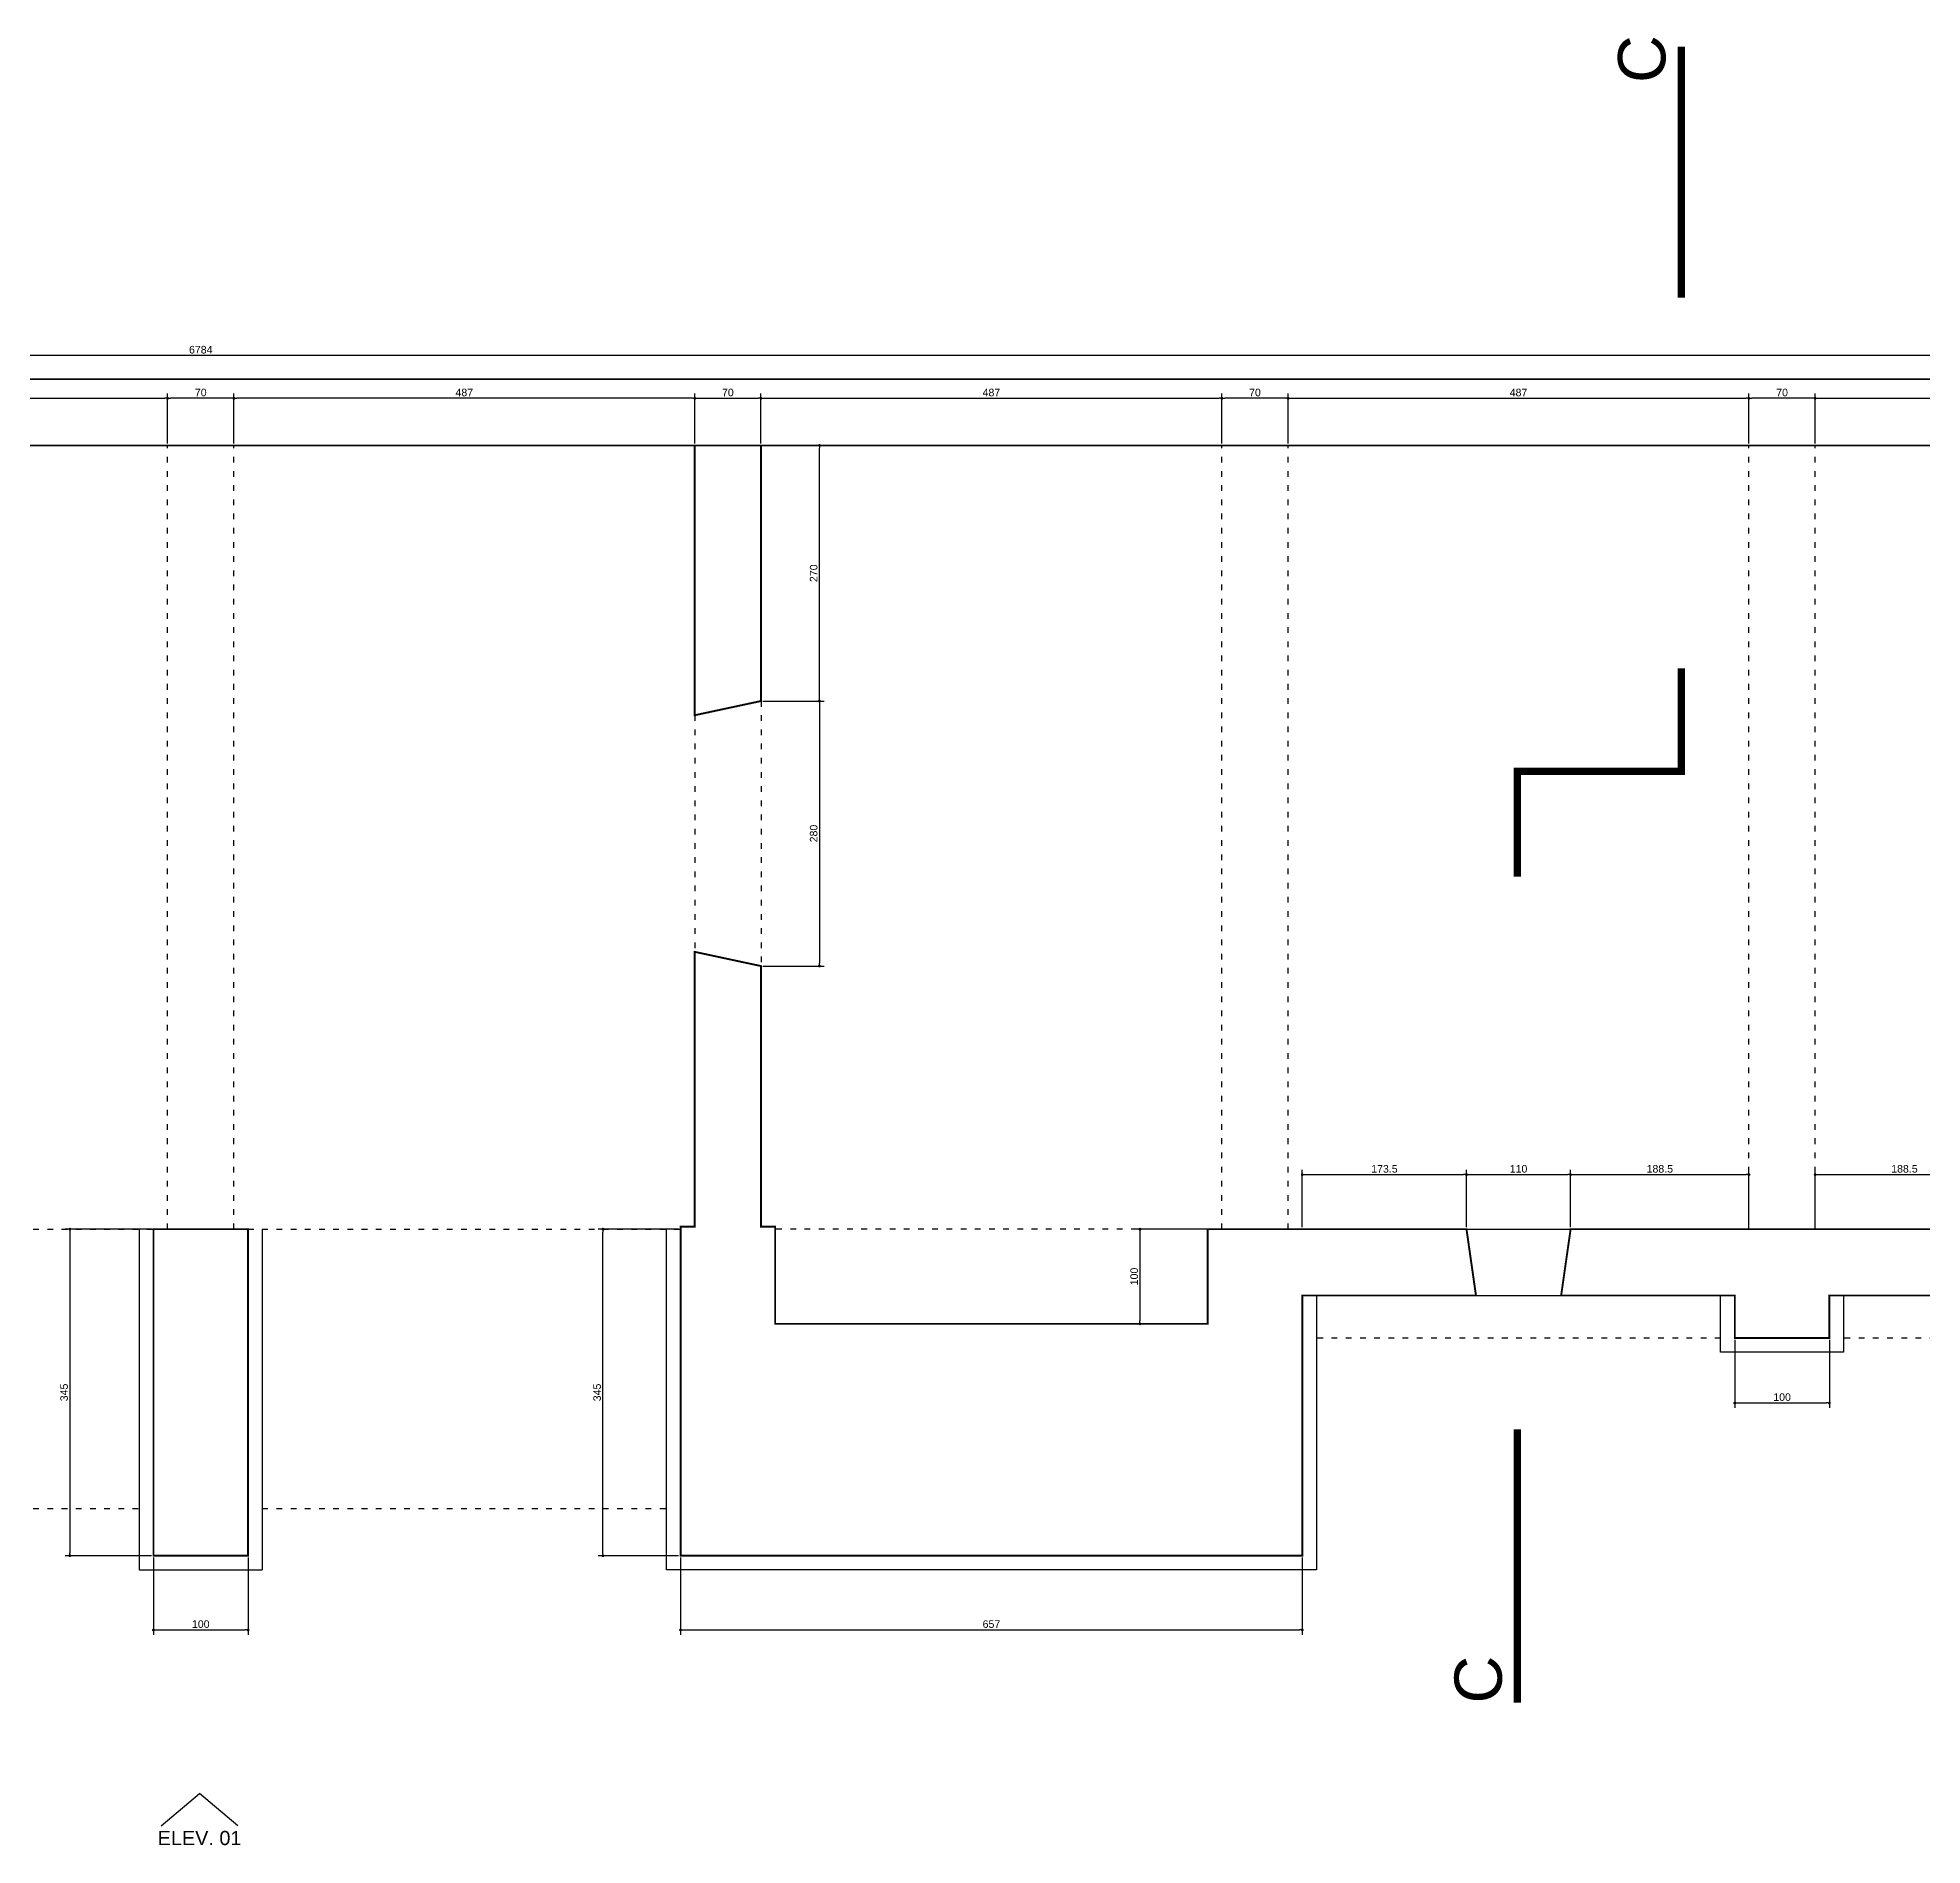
# Model space of a CAD drawing. Extents: x -6493 to 6606, y -1422 to 11651.
# Drawn here: x -2684 to -693, y -1108 to 801 of the extents above; entities that cross this region are included whole.
import ezdxf

# ---------------------------------------------------------------- set-up
doc = ezdxf.new("R2010")
doc.units = 0
doc.header["$PDMODE"] = 35
doc.linetypes.add('ACAD_ISO03W100', pattern=[30, 12, -18])
doc.linetypes.add('CENTER2', pattern=[28.575, 19.05, -3.175, 3.175, -3.175])
doc.layers.get('0').update_dxf_attribs({"linetype": 'CONTINUOUS'})
doc.layers.get('DEFPOINTS').update_dxf_attribs({"linetype": 'CONTINUOUS'})
for name, color, linetype in [('COTA', 7, 'CONTINUOUS'), ('PAREDE', 7, 'CONTINUOUS'), ('PAREDE_FINA', 7, 'CONTINUOUS')]:
    doc.layers.add(name, color=color, linetype=linetype)
doc.styles.add('TEXTO', font='ARIAL.TTF')
doc.dimstyles.new('COTA', dxfattribs={"dimtxt": 8, "dimasz": 3, "dimexe": 5, "dimexo": 2, "dimgap": 2, "dimtad": 1, "dimdec": 1, "dimdsep": 46, "dimtxsty": 'TEXTO', "dimblk1": 'DOT', "dimblk2": 'DOT', "dimsah": 1, "dimcen": 0, "dimclrd": 256, "dimclre": 256, "dimclrt": 256, "dimadec": 0, "dimazin": 0, "dimtfac": 1, "dimtdec": 4, "dimtmove": 0, "dimatfit": 3, "dimldrblk": 'DOT', "dimfxl": 1, "dimtolj": 1, "dimtzin": 0, "dimarcsym": 0})

# ---------------------------------------------------------------- blocks, each defined once
blk = doc.blocks.new('_DOT')
at = {"color": 0, "linetype": 'ByBlock'}
blk.add_line((-0.5, 0), (-1, 0), dxfattribs=at)
at = {"color": 0, "linetype": 'ByBlock', "const_width": 0.5}
blk.add_lwpolyline([(-0.25, 0, 1), (0.25, 0, 1)], format="xyb", close=True, dxfattribs=at)
blk = doc.blocks.new('*D22')
at = {"layer": 'COTA', "lineweight": -2}
for p, q in [((-3034, 372.6), (-3034, 425.4)), ((-3031, 420.4), (-2550, 420.4)), ((-2547, 372.6), (-2547, 425.4))]:
    blk.add_line(p, q, dxfattribs=at)
at = {"layer": 'DEFPOINTS', "color": 0}
for p in [(-2547, 420.4), (-3034, 370.6), (-2547, 370.6)]:
    blk.add_point(p, dxfattribs=at)
at = {"layer": 'COTA', "lineweight": -2, "xscale": 3, "yscale": 3, "zscale": 3, "rotation": 180}
blk.add_blockref('_DOT', (-3034, 420.4), dxfattribs=at)
at = {"layer": 'COTA', "lineweight": -2, "xscale": 3, "yscale": 3, "zscale": 3}
blk.add_blockref('_DOT', (-2547, 420.4), dxfattribs=at)
at = {"layer": 'COTA', "insert": (-2790.5, 426.5), "char_height": 8, "attachment_point": 5, "style": 'TEXTO'}
blk.add_mtext('\\A1;487', dxfattribs=at)
blk = doc.blocks.new('*D23')
at = {"layer": 'COTA', "lineweight": -2}
for p, q in [((-2547, 372.6), (-2547, 425.4)), ((-2480, 420.4), (-2544, 420.4)), ((-2477, 372.6), (-2477, 425.4))]:
    blk.add_line(p, q, dxfattribs=at)
at = {"layer": 'DEFPOINTS', "color": 0}
for p in [(-2547, 420.4), (-2547, 370.6), (-2477, 370.6)]:
    blk.add_point(p, dxfattribs=at)
at = {"layer": 'COTA', "lineweight": -2, "xscale": 3, "yscale": 3, "zscale": 3, "rotation": 180}
blk.add_blockref('_DOT', (-2547, 420.4), dxfattribs=at)
at = {"layer": 'COTA', "lineweight": -2, "xscale": 3, "yscale": 3, "zscale": 3}
blk.add_blockref('_DOT', (-2477, 420.4), dxfattribs=at)
at = {"layer": 'COTA', "insert": (-2512, 426.5), "char_height": 8, "attachment_point": 5, "style": 'TEXTO'}
blk.add_mtext('\\A1;70', dxfattribs=at)
blk = doc.blocks.new('*D24')
at = {"layer": 'COTA', "lineweight": -2}
for p, q in [((-2477, 372.6), (-2477, 425.4)), ((-1993, 420.4), (-2474, 420.4)), ((-1990, 372.6), (-1990, 425.4))]:
    blk.add_line(p, q, dxfattribs=at)
at = {"layer": 'DEFPOINTS', "color": 0}
for p in [(-2477, 420.4), (-2477, 370.6), (-1990, 370.6)]:
    blk.add_point(p, dxfattribs=at)
at = {"layer": 'COTA', "lineweight": -2, "xscale": 3, "yscale": 3, "zscale": 3, "rotation": 180}
blk.add_blockref('_DOT', (-2477, 420.4), dxfattribs=at)
at = {"layer": 'COTA', "lineweight": -2, "xscale": 3, "yscale": 3, "zscale": 3}
blk.add_blockref('_DOT', (-1990, 420.4), dxfattribs=at)
at = {"layer": 'COTA', "insert": (-2233.5, 426.5), "char_height": 8, "attachment_point": 5, "style": 'TEXTO'}
blk.add_mtext('\\A1;487', dxfattribs=at)
blk = doc.blocks.new('*D25')
at = {"layer": 'COTA', "lineweight": -2}
for p, q in [((-2564, -457.4), (-2655.3, -457.4)), ((-2650.3, -460.4), (-2650.3, -799.4)), ((-2564, -802.4), (-2655.3, -802.4))]:
    blk.add_line(p, q, dxfattribs=at)
at = {"layer": 'DEFPOINTS', "color": 0}
for p in [(-2562, -457.4), (-2650.3, -802.4), (-2562, -802.4)]:
    blk.add_point(p, dxfattribs=at)
at = {"layer": 'COTA', "lineweight": -2, "xscale": 3, "yscale": 3, "zscale": 3}
for p, rotation in [((-2650.3, -457.4), 90), ((-2650.3, -802.4), 270)]:
    blk.add_blockref('_DOT', p, dxfattribs=dict(at, rotation=rotation))
at = {"layer": 'COTA', "insert": (-2656.4, -629.9), "char_height": 8, "attachment_point": 5, "rotation": 90, "style": 'TEXTO'}
blk.add_mtext('\\A1;345', dxfattribs=at)
blk = doc.blocks.new('*D26')
at = {"layer": 'COTA', "lineweight": -2}
for p, q in [((-2007, -457.4), (-2092, -457.4)), ((-2087, -799.4), (-2087, -460.4)), ((-2007, -802.4), (-2092, -802.4))]:
    blk.add_line(p, q, dxfattribs=at)
at = {"layer": 'DEFPOINTS', "color": 0}
for p in [(-2087, -457.4), (-2005, -457.4), (-2005, -802.4)]:
    blk.add_point(p, dxfattribs=at)
at = {"layer": 'COTA', "lineweight": -2, "xscale": 3, "yscale": 3, "zscale": 3}
for p, rotation in [((-2087, -457.4), 90), ((-2087, -802.4), 270)]:
    blk.add_blockref('_DOT', p, dxfattribs=dict(at, rotation=rotation))
at = {"layer": 'COTA', "insert": (-2093.1, -629.9), "char_height": 8, "attachment_point": 5, "rotation": 90, "style": 'TEXTO'}
blk.add_mtext('\\A1;345', dxfattribs=at)
blk = doc.blocks.new('*D27')
at = {"layer": 'COTA', "lineweight": -2}
for p, q in [((-1450, -457.4), (-1524.5, -457.4)), ((-1519.5, -460.4), (-1519.5, -554.4)), ((-1450, -557.4), (-1524.5, -557.4))]:
    blk.add_line(p, q, dxfattribs=at)
at = {"layer": 'DEFPOINTS', "color": 0}
for p in [(-1448, -457.4), (-1519.5, -557.4), (-1448, -557.4)]:
    blk.add_point(p, dxfattribs=at)
at = {"layer": 'COTA', "lineweight": -2, "xscale": 3, "yscale": 3, "zscale": 3}
for p, rotation in [((-1519.5, -457.4), 90), ((-1519.5, -557.4), 270)]:
    blk.add_blockref('_DOT', p, dxfattribs=dict(at, rotation=rotation))
at = {"layer": 'COTA', "insert": (-1525.6, -507.4), "char_height": 8, "attachment_point": 5, "rotation": 90, "style": 'TEXTO'}
blk.add_mtext('\\A1;100', dxfattribs=at)
blk = doc.blocks.new('*D28')
at = {"layer": 'COTA', "lineweight": -2}
for p, q in [((-1990, 372.6), (-1990, 425.4)), ((-1987, 420.4), (-1923, 420.4)), ((-1920, 372.6), (-1920, 425.4))]:
    blk.add_line(p, q, dxfattribs=at)
at = {"layer": 'DEFPOINTS', "color": 0}
for p in [(-1920, 420.4), (-1990, 370.6), (-1920, 370.6)]:
    blk.add_point(p, dxfattribs=at)
at = {"layer": 'COTA', "lineweight": -2, "xscale": 3, "yscale": 3, "zscale": 3, "rotation": 180}
blk.add_blockref('_DOT', (-1990, 420.4), dxfattribs=at)
at = {"layer": 'COTA', "lineweight": -2, "xscale": 3, "yscale": 3, "zscale": 3}
blk.add_blockref('_DOT', (-1920, 420.4), dxfattribs=at)
at = {"layer": 'COTA', "insert": (-1955, 426.5), "char_height": 8, "attachment_point": 5, "style": 'TEXTO'}
blk.add_mtext('\\A1;70', dxfattribs=at)
blk = doc.blocks.new('*D29')
at = {"layer": 'COTA', "lineweight": -2}
for p, q in [((-1918, 370.6), (-1853.2, 370.6)), ((-1858.2, 103.6), (-1858.2, 367.6)), ((-1918, 100.6), (-1853.2, 100.6))]:
    blk.add_line(p, q, dxfattribs=at)
at = {"layer": 'DEFPOINTS', "color": 0}
for p in [(-1920, 370.6), (-1858.2, 370.6), (-1920, 100.6)]:
    blk.add_point(p, dxfattribs=at)
at = {"layer": 'COTA', "lineweight": -2, "xscale": 3, "yscale": 3, "zscale": 3}
for p, rotation in [((-1858.2, 370.6), 90), ((-1858.2, 100.6), 270)]:
    blk.add_blockref('_DOT', p, dxfattribs=dict(at, rotation=rotation))
at = {"layer": 'COTA', "insert": (-1864.3, 235.6), "char_height": 8, "attachment_point": 5, "rotation": 90, "style": 'TEXTO'}
blk.add_mtext('\\A1;270', dxfattribs=at)
blk = doc.blocks.new('*D30')
at = {"layer": 'COTA', "lineweight": -2}
for p, q in [((-1918, 100.6), (-1853.2, 100.6)), ((-1858.2, 97.6), (-1858.2, -176.4)), ((-1918, -179.4), (-1853.2, -179.4))]:
    blk.add_line(p, q, dxfattribs=at)
at = {"layer": 'DEFPOINTS', "color": 0}
for p in [(-1920, 100.6), (-1920, -179.4), (-1858.2, -179.4)]:
    blk.add_point(p, dxfattribs=at)
at = {"layer": 'COTA', "lineweight": -2, "xscale": 3, "yscale": 3, "zscale": 3}
for p, rotation in [((-1858.2, 100.6), 90), ((-1858.2, -179.4), 270)]:
    blk.add_blockref('_DOT', p, dxfattribs=dict(at, rotation=rotation))
at = {"layer": 'COTA', "insert": (-1864.3, -39.4), "char_height": 8, "attachment_point": 5, "rotation": 90, "style": 'TEXTO'}
blk.add_mtext('\\A1;280', dxfattribs=at)
blk = doc.blocks.new('*D31')
at = {"layer": 'COTA', "lineweight": -2}
for p, q in [((-1920, 372.6), (-1920, 425.4)), ((-1917, 420.4), (-1436, 420.4)), ((-1433, 372.6), (-1433, 425.4))]:
    blk.add_line(p, q, dxfattribs=at)
at = {"layer": 'DEFPOINTS', "color": 0}
for p in [(-1433, 420.4), (-1920, 370.6), (-1433, 370.6)]:
    blk.add_point(p, dxfattribs=at)
at = {"layer": 'COTA', "lineweight": -2, "xscale": 3, "yscale": 3, "zscale": 3, "rotation": 180}
blk.add_blockref('_DOT', (-1920, 420.4), dxfattribs=at)
at = {"layer": 'COTA', "lineweight": -2, "xscale": 3, "yscale": 3, "zscale": 3}
blk.add_blockref('_DOT', (-1433, 420.4), dxfattribs=at)
at = {"layer": 'COTA', "insert": (-1676.5, 426.5), "char_height": 8, "attachment_point": 5, "style": 'TEXTO'}
blk.add_mtext('\\A1;487', dxfattribs=at)
blk = doc.blocks.new('*D32')
at = {"layer": 'COTA', "lineweight": -2}
for p, q in [((-1433, 372.6), (-1433, 425.4)), ((-1366, 420.4), (-1430, 420.4)), ((-1363, 372.6), (-1363, 425.4))]:
    blk.add_line(p, q, dxfattribs=at)
at = {"layer": 'DEFPOINTS', "color": 0}
for p in [(-1433, 420.4), (-1433, 370.6), (-1363, 370.6)]:
    blk.add_point(p, dxfattribs=at)
at = {"layer": 'COTA', "lineweight": -2, "xscale": 3, "yscale": 3, "zscale": 3, "rotation": 180}
blk.add_blockref('_DOT', (-1433, 420.4), dxfattribs=at)
at = {"layer": 'COTA', "lineweight": -2, "xscale": 3, "yscale": 3, "zscale": 3}
blk.add_blockref('_DOT', (-1363, 420.4), dxfattribs=at)
at = {"layer": 'COTA', "insert": (-1398, 426.5), "char_height": 8, "attachment_point": 5, "style": 'TEXTO'}
blk.add_mtext('\\A1;70', dxfattribs=at)
blk = doc.blocks.new('*D34')
at = {"layer": 'COTA', "lineweight": -2}
for p, q in [((-876, 372.6), (-876, 425.4)), ((-809, 420.4), (-873, 420.4)), ((-806, 372.6), (-806, 425.4))]:
    blk.add_line(p, q, dxfattribs=at)
at = {"layer": 'DEFPOINTS', "color": 0}
for p in [(-876, 420.4), (-876, 370.6), (-806, 370.6)]:
    blk.add_point(p, dxfattribs=at)
at = {"layer": 'COTA', "lineweight": -2, "xscale": 3, "yscale": 3, "zscale": 3, "rotation": 180}
blk.add_blockref('_DOT', (-876, 420.4), dxfattribs=at)
at = {"layer": 'COTA', "lineweight": -2, "xscale": 3, "yscale": 3, "zscale": 3}
blk.add_blockref('_DOT', (-806, 420.4), dxfattribs=at)
at = {"layer": 'COTA', "insert": (-841, 426.5), "char_height": 8, "attachment_point": 5, "style": 'TEXTO'}
blk.add_mtext('\\A1;70', dxfattribs=at)
blk = doc.blocks.new('*D33')
at = {"layer": 'COTA', "lineweight": -2}
for p, q in [((-1363, 372.6), (-1363, 425.4)), ((-1360, 420.4), (-879, 420.4)), ((-876, 372.6), (-876, 425.4))]:
    blk.add_line(p, q, dxfattribs=at)
at = {"layer": 'DEFPOINTS', "color": 0}
for p in [(-876, 420.4), (-1363, 370.6), (-876, 370.6)]:
    blk.add_point(p, dxfattribs=at)
at = {"layer": 'COTA', "lineweight": -2, "xscale": 3, "yscale": 3, "zscale": 3, "rotation": 180}
blk.add_blockref('_DOT', (-1363, 420.4), dxfattribs=at)
at = {"layer": 'COTA', "lineweight": -2, "xscale": 3, "yscale": 3, "zscale": 3}
blk.add_blockref('_DOT', (-876, 420.4), dxfattribs=at)
at = {"layer": 'COTA', "insert": (-1119.5, 426.5), "char_height": 8, "attachment_point": 5, "style": 'TEXTO'}
blk.add_mtext('\\A1;487', dxfattribs=at)
blk = doc.blocks.new('*D36')
at = {"layer": 'COTA', "lineweight": -2}
for p, q in [((-806, 372.6), (-806, 425.4)), ((-803, 420.4), (-322, 420.4)), ((-319, 372.6), (-319, 425.4))]:
    blk.add_line(p, q, dxfattribs=at)
at = {"layer": 'DEFPOINTS', "color": 0}
for p in [(-319, 420.4), (-806, 370.6), (-319, 370.6)]:
    blk.add_point(p, dxfattribs=at)
at = {"layer": 'COTA', "lineweight": -2, "xscale": 3, "yscale": 3, "zscale": 3, "rotation": 180}
blk.add_blockref('_DOT', (-806, 420.4), dxfattribs=at)
at = {"layer": 'COTA', "lineweight": -2, "xscale": 3, "yscale": 3, "zscale": 3}
blk.add_blockref('_DOT', (-319, 420.4), dxfattribs=at)
at = {"layer": 'COTA', "insert": (-562.5, 426.5), "char_height": 8, "attachment_point": 5, "style": 'TEXTO'}
blk.add_mtext('\\A1;487', dxfattribs=at)
blk = doc.blocks.new('*D39')
at = {"layer": 'COTA', "lineweight": -2}
for p, q in [((-1348, -455.4), (-1348, -394.8)), ((-1174.5, -455.4), (-1174.5, -394.8)), ((-1345, -399.8), (-1177.5, -399.8))]:
    blk.add_line(p, q, dxfattribs=at)
at = {"layer": 'DEFPOINTS', "color": 0}
for p in [(-1174.5, -399.8), (-1348, -457.4), (-1174.5, -457.4)]:
    blk.add_point(p, dxfattribs=at)
at = {"layer": 'COTA', "lineweight": -2, "xscale": 3, "yscale": 3, "zscale": 3, "rotation": 180}
blk.add_blockref('_DOT', (-1348, -399.8), dxfattribs=at)
at = {"layer": 'COTA', "lineweight": -2, "xscale": 3, "yscale": 3, "zscale": 3}
blk.add_blockref('_DOT', (-1174.5, -399.8), dxfattribs=at)
at = {"layer": 'COTA', "insert": (-1261.2, -393.7), "char_height": 8, "attachment_point": 5, "style": 'TEXTO'}
blk.add_mtext('\\A1;173.5', dxfattribs=at)
blk = doc.blocks.new('*D40')
at = {"layer": 'COTA', "lineweight": -2}
for p, q in [((-1174.5, -455.4), (-1174.5, -394.8)), ((-1064.5, -455.4), (-1064.5, -394.8)), ((-1171.5, -399.8), (-1067.5, -399.8))]:
    blk.add_line(p, q, dxfattribs=at)
at = {"layer": 'DEFPOINTS', "color": 0}
for p in [(-1064.5, -399.8), (-1174.5, -457.4), (-1064.5, -457.4)]:
    blk.add_point(p, dxfattribs=at)
at = {"layer": 'COTA', "lineweight": -2, "xscale": 3, "yscale": 3, "zscale": 3, "rotation": 180}
blk.add_blockref('_DOT', (-1174.5, -399.8), dxfattribs=at)
at = {"layer": 'COTA', "lineweight": -2, "xscale": 3, "yscale": 3, "zscale": 3}
blk.add_blockref('_DOT', (-1064.5, -399.8), dxfattribs=at)
at = {"layer": 'COTA', "insert": (-1119.5, -393.7), "char_height": 8, "attachment_point": 5, "style": 'TEXTO'}
blk.add_mtext('\\A1;110', dxfattribs=at)
blk = doc.blocks.new('*D41')
at = {"layer": 'COTA', "lineweight": -2}
for p, q in [((-1064.5, -455.4), (-1064.5, -394.8)), ((-876, -455.4), (-876, -394.8)), ((-1061.5, -399.8), (-879, -399.8))]:
    blk.add_line(p, q, dxfattribs=at)
at = {"layer": 'DEFPOINTS', "color": 0}
for p in [(-876, -399.8), (-1064.5, -457.4), (-876, -457.4)]:
    blk.add_point(p, dxfattribs=at)
at = {"layer": 'COTA', "lineweight": -2, "xscale": 3, "yscale": 3, "zscale": 3, "rotation": 180}
blk.add_blockref('_DOT', (-1064.5, -399.8), dxfattribs=at)
at = {"layer": 'COTA', "lineweight": -2, "xscale": 3, "yscale": 3, "zscale": 3}
blk.add_blockref('_DOT', (-876, -399.8), dxfattribs=at)
at = {"layer": 'COTA', "insert": (-970.2, -393.7), "char_height": 8, "attachment_point": 5, "style": 'TEXTO'}
blk.add_mtext('\\A1;188.5', dxfattribs=at)
blk = doc.blocks.new('*D42')
at = {"layer": 'COTA', "lineweight": -2}
for p, q in [((-806, -455.4), (-806, -394.8)), ((-617.5, -455.4), (-617.5, -394.8)), ((-803, -399.8), (-620.5, -399.8))]:
    blk.add_line(p, q, dxfattribs=at)
at = {"layer": 'DEFPOINTS', "color": 0}
for p in [(-617.5, -399.8), (-806, -457.4), (-617.5, -457.4)]:
    blk.add_point(p, dxfattribs=at)
at = {"layer": 'COTA', "lineweight": -2, "xscale": 3, "yscale": 3, "zscale": 3, "rotation": 180}
blk.add_blockref('_DOT', (-806, -399.8), dxfattribs=at)
at = {"layer": 'COTA', "lineweight": -2, "xscale": 3, "yscale": 3, "zscale": 3}
blk.add_blockref('_DOT', (-617.5, -399.8), dxfattribs=at)
at = {"layer": 'COTA', "insert": (-711.7, -393.7), "char_height": 8, "attachment_point": 5, "style": 'TEXTO'}
blk.add_mtext('\\A1;188.5', dxfattribs=at)
blk = doc.blocks.new('*D61')
at = {"layer": 'COTA', "lineweight": -2}
for p, q in [((-5904, 372.6), (-5904, 470.6)), ((877, 465.6), (-5901, 465.6)), ((880, 372.6), (880, 470.6))]:
    blk.add_line(p, q, dxfattribs=at)
at = {"layer": 'DEFPOINTS', "color": 0}
for p in [(-5904, 465.6), (-5904, 370.6), (880, 370.6)]:
    blk.add_point(p, dxfattribs=at)
at = {"layer": 'COTA', "lineweight": -2, "xscale": 3, "yscale": 3, "zscale": 3, "rotation": 180}
blk.add_blockref('_DOT', (-5904, 465.6), dxfattribs=at)
at = {"layer": 'COTA', "lineweight": -2, "xscale": 3, "yscale": 3, "zscale": 3}
blk.add_blockref('_DOT', (880, 465.6), dxfattribs=at)
at = {"layer": 'COTA', "insert": (-2512, 471.7), "char_height": 8, "attachment_point": 5, "style": 'TEXTO'}
blk.add_mtext('\\A1;6784', dxfattribs=at)
blk = doc.blocks.new('*D339')
at = {"layer": 'COTA', "lineweight": -2}
for p, q in [((-2562, -804.4), (-2562, -885.8)), ((-2462, -804.4), (-2462, -885.8)), ((-2559, -880.8), (-2465, -880.8))]:
    blk.add_line(p, q, dxfattribs=at)
at = {"layer": 'DEFPOINTS', "color": 0}
for p in [(-2562, -802.4), (-2462, -802.4), (-2462, -880.8)]:
    blk.add_point(p, dxfattribs=at)
at = {"layer": 'COTA', "lineweight": -2, "xscale": 3, "yscale": 3, "zscale": 3, "rotation": 180}
blk.add_blockref('_DOT', (-2562, -880.8), dxfattribs=at)
at = {"layer": 'COTA', "lineweight": -2, "xscale": 3, "yscale": 3, "zscale": 3}
blk.add_blockref('_DOT', (-2462, -880.8), dxfattribs=at)
at = {"layer": 'COTA', "insert": (-2512, -874.7), "char_height": 8, "attachment_point": 5, "style": 'TEXTO'}
blk.add_mtext('\\A1;100', dxfattribs=at)
blk = doc.blocks.new('*D340')
at = {"layer": 'COTA', "lineweight": -2}
for p, q in [((-2005, -804.4), (-2005, -885.8)), ((-1348, -804.4), (-1348, -885.8)), ((-2002, -880.8), (-1351, -880.8))]:
    blk.add_line(p, q, dxfattribs=at)
at = {"layer": 'DEFPOINTS', "color": 0}
for p in [(-2005, -802.4), (-1348, -802.4), (-1348, -880.8)]:
    blk.add_point(p, dxfattribs=at)
at = {"layer": 'COTA', "lineweight": -2, "xscale": 3, "yscale": 3, "zscale": 3, "rotation": 180}
blk.add_blockref('_DOT', (-2005, -880.8), dxfattribs=at)
at = {"layer": 'COTA', "lineweight": -2, "xscale": 3, "yscale": 3, "zscale": 3}
blk.add_blockref('_DOT', (-1348, -880.8), dxfattribs=at)
at = {"layer": 'COTA', "insert": (-1676.5, -874.7), "char_height": 8, "attachment_point": 5, "style": 'TEXTO'}
blk.add_mtext('\\A1;657', dxfattribs=at)
blk = doc.blocks.new('*D341')
at = {"layer": 'COTA', "lineweight": -2}
for p, q in [((-891, -574.4), (-891, -646)), ((-791, -574.4), (-791, -646)), ((-888, -641), (-794, -641))]:
    blk.add_line(p, q, dxfattribs=at)
at = {"layer": 'DEFPOINTS', "color": 0}
for p in [(-891, -572.4), (-791, -572.4), (-791, -641)]:
    blk.add_point(p, dxfattribs=at)
at = {"layer": 'COTA', "lineweight": -2, "xscale": 3, "yscale": 3, "zscale": 3, "rotation": 180}
blk.add_blockref('_DOT', (-891, -641), dxfattribs=at)
at = {"layer": 'COTA', "lineweight": -2, "xscale": 3, "yscale": 3, "zscale": 3}
blk.add_blockref('_DOT', (-791, -641), dxfattribs=at)
at = {"layer": 'COTA', "insert": (-841, -634.9), "char_height": 8, "attachment_point": 5, "style": 'TEXTO'}
blk.add_mtext('\\A1;100', dxfattribs=at)

msp = doc.modelspace()

# ---------------------------------------------------------------- linework, layer by layer
at = {"layer": 'PAREDE', "const_width": 2}
for points in [[(-5953.97, 370.58), (930.03, 370.58), (930.03, 440.58), (-5953.97, 440.58)], [(-1919.97, -454.64), (-1904.97, -454.64), (-1904.97, -557.42), (-1447.97, -557.42), (-1447.97, -457.42), (-1347.97, -457.42), (-1174.47, -457.42), (-1164.47, -527.42), (-1347.97, -527.42), (-1347.97, -802.42), (-2004.97, -802.42), (-2004.97, -454.64), (-1989.97, -454.64), (-1989.97, -164.42), (-1919.97, -179.42)], [(-2461.97, -802.42), (-2561.97, -802.42), (-2561.97, -457.42), (-2461.97, -457.42)], [(-1074.47, -527.42), (-1064.47, -457.42), (-617.47, -457.42), (-607.47, -527.42), (-790.97, -527.42), (-790.97, -572.42), (-890.97, -572.42), (-890.97, -527.42)]]:
    msp.add_lwpolyline(points, close=True, dxfattribs=at)
msp.add_lwpolyline([(-1919.97, 370.58), (-1919.97, 100.58), (-1989.97, 85.58), (-1989.97, 370.58)], dxfattribs=at)
at = {"layer": 'PAREDE_FINA', "linetype": 'CENTER2', "ltscale": 3, "const_width": 8}
for points in [[(-947.5, 526.85), (-947.5, 791.85)], [(-1120.8, -957.73), (-1120.8, -668.96)]]:
    msp.add_lwpolyline(points, dxfattribs=at)
at = {"layer": 'PAREDE_FINA', "linetype": 'ACAD_ISO03W100', "ltscale": 0.5}
for points in [[(-2546.97, -457.42), (-2546.97, 370.58)], [(-2476.97, -457.42), (-2476.97, 370.58)], [(-1432.97, -457.42), (-1432.97, 370.58)], [(-1362.97, -457.42), (-1362.97, 370.58)], [(-875.97, -457.42), (-875.97, 370.58)], [(-805.97, -457.42), (-805.97, 370.58)], [(-1919.97, 100.58), (-1919.97, -179.42)], [(-1989.97, 85.58), (-1989.97, -164.42)], [(-3018.97, -457.42), (-2561.97, -457.42)], [(-2461.97, -457.42), (-2004.97, -457.42)], [(-1447.97, -457.42), (-1904.97, -457.42)], [(-905.97, -572.42), (-1332.97, -572.42)], [(-348.97, -572.42), (-775.97, -572.42)], [(-3003.97, -752.42), (-2576.97, -752.42)], [(-2446.97, -752.42), (-2019.97, -752.42)]]:
    msp.add_lwpolyline(points, dxfattribs=at)
at = {"layer": 'PAREDE_FINA', "linetype": 'CENTER2', "ltscale": 3}
msp.add_lwpolyline([(-1120.8, -84.88, 8, 8, 0), (-1120.8, 26.31, 8, 8, 0), (-947.5, 26.31, 8, 8, 0), (-947.5, 134.98, 0, 0, 0)], format="xyseb", dxfattribs=at)
at = {"layer": 'PAREDE_FINA'}
for points in [[(-2576.97, -457.42), (-2576.97, -817.42)], [(-2446.97, -457.42), (-2446.97, -817.42)], [(-1332.97, -817.42), (-2019.97, -817.42), (-2019.97, -457.42)], [(-1174.47, -457.42), (-1064.47, -457.42)], [(-1332.97, -527.42), (-1332.97, -817.42)], [(-1164.47, -527.42), (-1074.47, -527.42)], [(-775.97, -527.42), (-775.97, -587.42), (-905.97, -587.42), (-905.97, -527.42)], [(-1449.97, -557.42), (-1447.97, -557.42)], [(-2576.97, -817.42), (-2446.97, -817.42)], [(-2553.84, -1087.73), (-2513.36, -1053.56)], [(-2472.88, -1087.73), (-2513.36, -1053.56)]]:
    msp.add_lwpolyline(points, dxfattribs=at)

# ---------------------------------------------------------------- texts
at = {"layer": 'PAREDE_FINA', "style": 'TEXTO'}
for p in [(-964.33, 753.61), (-1137.15, -958.48)]:
    msp.add_text('C', height=50, rotation=90, dxfattribs=at).set_placement(p)
at = {"layer": 'PAREDE_FINA', "style": 'TEXTO', "text_generation_flag": 6}
msp.add_text('ELEV. 01', height=15, rotation=180, dxfattribs=at).set_placement((-2557.52, -1108.11))

# ---------------------------------------------------------------- dimensions: what is measured, and where the dimension line sits
at = {"layer": 'COTA'}
for base, p1, p2, picture, middle in [((-5903.97, 465.63), (880.03, 370.58), (-5903.97, 370.58), '*D61', (-2511.97, 471.71)), ((-2546.97, 420.41), (-3033.97, 370.58), (-2546.97, 370.58), '*D22', (-2790.47, 426.5)), ((-2546.97, 420.41), (-2476.97, 370.58), (-2546.97, 370.58), '*D23', (-2511.97, 426.5)), ((-2476.97, 420.41), (-1989.97, 370.58), (-2476.97, 370.58), '*D24', (-2233.47, 426.5)), ((-1919.97, 420.41), (-1989.97, 370.58), (-1919.97, 370.58), '*D28', (-1954.97, 426.5)), ((-1432.97, 420.41), (-1919.97, 370.58), (-1432.97, 370.58), '*D31', (-1676.47, 426.5)), ((-1432.97, 420.41), (-1362.97, 370.58), (-1432.97, 370.58), '*D32', (-1397.97, 426.5)), ((-875.97, 420.41), (-1362.97, 370.58), (-875.97, 370.58), '*D33', (-1119.47, 426.5)), ((-875.97, 420.41), (-805.97, 370.58), (-875.97, 370.58), '*D34', (-840.97, 426.5)), ((-318.97, 420.41), (-805.97, 370.58), (-318.97, 370.58), '*D36', (-562.47, 426.5)), ((-1174.47, -399.79), (-1347.97, -457.42), (-1174.47, -457.42), '*D39', (-1261.22, -393.7)), ((-1064.47, -399.79), (-1174.47, -457.42), (-1064.47, -457.42), '*D40', (-1119.47, -393.7)), ((-875.97, -399.79), (-1064.47, -457.42), (-875.97, -457.42), '*D41', (-970.22, -393.7)), ((-617.47, -399.79), (-805.97, -457.42), (-617.47, -457.42), '*D42', (-711.72, -393.7)), ((-790.97, -640.96), (-890.97, -572.42), (-790.97, -572.42), '*D341', (-840.97, -634.87)), ((-2461.97, -880.83), (-2561.97, -802.42), (-2461.97, -802.42), '*D339', (-2511.97, -874.74)), ((-1347.97, -880.83), (-2004.97, -802.42), (-1347.97, -802.42), '*D340', (-1676.47, -874.74))]:
    dim = msp.add_linear_dim(base=base, p1=p1, p2=p2, dimstyle='COTA', dxfattribs=at)
    dim.commit()
    dim.dimension.update_dxf_attribs({"geometry": picture, "text_midpoint": middle})
for base, p1, p2, picture, middle in [((-1858.24, 370.58), (-1919.97, 100.58), (-1919.97, 370.58), '*D29', (-1864.32, 235.58)), ((-1858.24, -179.42), (-1919.97, 100.58), (-1919.97, -179.42), '*D30', (-1864.32, -39.42)), ((-2650.3, -802.42), (-2561.97, -457.42), (-2561.97, -802.42), '*D25', (-2656.39, -629.92)), ((-2087.02, -457.42), (-2004.97, -802.42), (-2004.97, -457.42), '*D26', (-2093.11, -629.92)), ((-1519.54, -557.42), (-1447.97, -457.42), (-1447.97, -557.42), '*D27', (-1525.62, -507.42))]:
    dim = msp.add_linear_dim(base=base, p1=p1, p2=p2, angle=90, dimstyle='COTA', dxfattribs=at)
    dim.commit()
    dim.dimension.update_dxf_attribs({"geometry": picture, "text_midpoint": middle})

doc.saveas('drawing.dxf')
